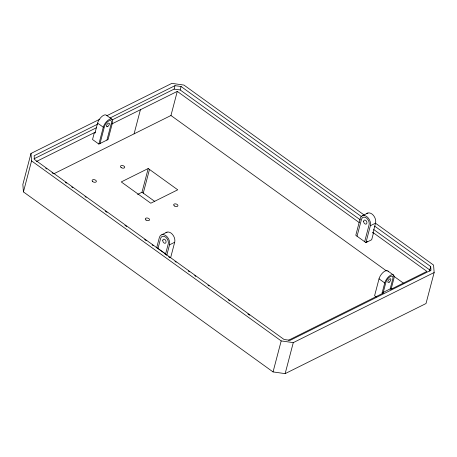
<?xml version="1.0" encoding="UTF-8"?>
<svg xmlns="http://www.w3.org/2000/svg" width="457" height="457" viewBox="0 0 457 457"><rect width="100%" height="100%" fill="white"/><g stroke="black" fill="none" stroke-linecap="round" stroke-linejoin="round"><path stroke-width="0.69" d="M99.826 119.208L30.985 153.466L22.85 184.474L23.427 191.906L273.052 371.924L285.145 373.632L426.015 303.534L434.15 272.526L433.573 265.094L375.66 223.33M23.427 191.906L31.562 160.898L30.985 153.466M112.176 119.408L106.475 115.295A6.998 3.153 -54.2 0 0 101.768 116.598A6.998 3.153 -54.2 0 0 97.587 123.11L94.965 133.118L94.331 132.661L92.531 139.511L98.866 144.081L108.075 139.516L112.508 122.636A6.998 3.153 -54.2 0 0 109.343 119.414A6.998 3.153 -54.2 0 0 103.293 127.217L98.866 144.081M100.009 143.549L104.436 126.669A5.25 2.365 -54.2 0 1 108.977 120.814A5.25 2.365 -54.2 0 1 111.348 123.23L106.927 140.093M134.084 133.85L140.413 109.731M137.608 194.408L141.996 192.226L148.211 168.519L177.739 189.815L150.793 203.222L121.265 181.926L148.211 168.519M143.264 193.14L149.479 169.433M112.291 119.865L174.117 89.098L175.02 85.653L181.069 86.504L361.933 216.938M53.698 173.849L170.958 115.501L177.287 91.383L359.305 222.65M360.447 219.966L180.167 89.955L181.069 86.504M156.18 247.825L156.734 247.545L159.362 237.531A6.998 4.747 63.5 0 1 165.88 235.675A6.998 4.747 63.5 0 1 169.501 244.843L166.874 254.857L166.319 255.132M170.615 257.777L174.683 242.267A6.998 4.747 63.5 0 0 172.323 234.235A6.998 4.747 63.5 0 0 165.948 232.687M273.052 371.924L281.186 340.916L31.562 160.898M285.145 373.632L293.28 342.624L434.15 272.526M364.657 241.702L357.048 236.235L361.481 219.354A5.25 3.559 63.5 0 1 366.365 217.96A5.25 3.559 63.5 0 1 369.085 224.838L364.657 241.702L365.926 242.61L371.684 239.748L373.489 232.876L372.912 233.161L375.54 223.153A6.998 4.747 63.5 0 0 373.18 215.116A6.998 4.747 63.5 0 0 366.8 213.573M357.048 236.235L355.792 235.281L360.219 218.417A6.998 4.747 63.5 0 1 366.731 216.561A6.998 4.747 63.5 0 1 370.359 225.729L365.926 242.61L367.394 241.313M388.347 271.806A6.998 3.153 -54.2 0 0 383.834 271.812A6.998 3.153 -54.2 0 0 379.024 278.839L374.603 295.702L376.322 296.941M382.115 292.92L384.731 282.952A6.998 3.153 -54.2 0 1 390.781 275.148A6.998 3.153 -54.2 0 1 393.94 278.364L391.323 288.338L382.115 292.92L382.715 293.354L383.897 292.806L383.263 292.349L385.885 282.357A5.25 2.365 -54.2 0 1 390.427 276.502A5.25 2.365 -54.2 0 1 392.797 278.919L390.175 288.91L390.809 289.367L426.912 271.401L372.644 232.27M429.883 271.212L429.791 269.973L430.694 266.528L374.643 226.106M106.835 115.724L171.855 83.368L183.948 85.076L364.218 215.076M97.255 124.35L34.155 155.751L34.441 159.464L284.065 339.482L290.115 340.339L430.98 270.241L430.694 266.528M110.006 118.003L175.02 85.653M33.887 158.876L96.353 127.794M36.417 161.481L95.479 132.09M111.805 123.967L177.287 91.383M161.869 234.709L167.051 232.127M157.448 248.739L158.002 248.459L160.624 238.468A5.25 3.559 63.5 0 1 165.514 237.074A5.25 3.559 63.5 0 1 168.227 243.952L165.605 253.943L165.051 254.223M169.501 244.843L174.683 242.267M362.727 215.59L367.908 213.013M370.359 225.729L375.54 223.153M288.584 340.231L382.715 293.354M174.117 89.098L180.167 89.955M281.186 340.916L293.28 342.624M373.74 229.551L429.791 269.973M387.913 271.03L393.614 275.143M170.958 115.501L386.491 270.932M393.426 275.937L403.828 283.437M379.024 278.839L384.731 282.952M391.323 288.338L391.957 288.795M97.587 123.11L103.293 127.217M141.996 192.226L154.797 201.457M156.734 247.545L166.874 254.857M45.671 168.153L46.831 168.987M52.041 172.74L53.195 173.574M65.345 182.337L66.505 183.171M71.709 186.924L72.869 187.758M85.019 196.516L86.173 197.35M105.264 211.117L107.001 212.368M124.938 225.301L126.675 226.552M144.606 239.479L146.343 240.73M152.13 244.906L153.289 245.74M168.633 256.805L169.787 257.639M174.991 261.393L176.151 262.227M188.295 270.99L189.455 271.824M194.659 275.577L195.813 276.411M207.964 285.174L209.117 286.008M228.203 299.775L229.94 301.026M247.871 313.959L249.602 315.216M363.635 221.439A2.188 1.485 63.5 0 0 366.08 224.119A2.188 1.485 63.5 0 0 366.126 220.725A2.188 1.485 63.5 0 0 363.635 221.439M107.829 126.429A2.188 0.988 -54.2 0 0 109.229 123.224A2.188 0.988 -54.2 0 0 106.618 125.195A2.188 0.988 -54.2 0 0 107.829 126.429M389.278 282.118A2.188 0.988 -54.2 0 0 390.678 278.913A2.188 0.988 -54.2 0 0 388.067 280.884A2.188 0.988 -54.2 0 0 389.278 282.118M162.778 240.553A2.188 1.485 63.5 0 0 165.228 243.238A2.188 1.485 63.5 0 0 165.274 239.839A2.188 1.485 63.5 0 0 162.778 240.553M121.151 167.565A2.188 1.268 14.7 0 0 124.681 167.479A2.188 1.268 14.7 0 0 121.939 165.503A2.188 1.268 14.7 0 0 121.151 167.565M145.989 220.034A2.188 1.268 14.7 0 0 149.519 219.948A2.188 1.268 14.7 0 0 146.771 217.972A2.188 1.268 14.7 0 0 145.989 220.034M174.346 205.924A2.188 1.268 14.7 0 0 177.876 205.839A2.188 1.268 14.7 0 0 175.134 203.862A2.188 1.268 14.7 0 0 174.346 205.924M92.794 181.675A2.188 1.268 14.7 0 0 96.324 181.589A2.188 1.268 14.7 0 0 93.582 179.612A2.188 1.268 14.7 0 0 92.794 181.675"/></g></svg>
